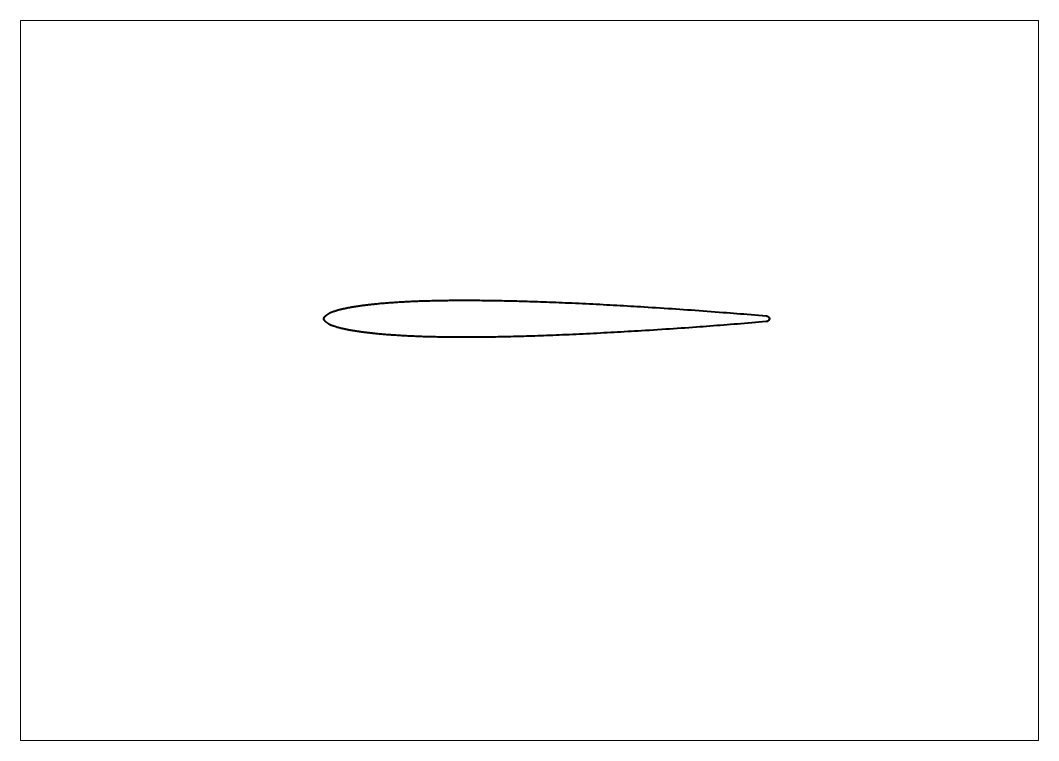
# Paper-space layout 'Sheet' of a CAD drawing. Header units: millimetres. Extents: x 0 to 297, y 0 to 210.
# The model-space entities are those that its viewports show. They can reach past a viewport. Long polylines and large blocks are cut down to what shows.
import ezdxf

# ---------------------------------------------------------------- set-up
doc = ezdxf.new("R2010")
doc.units = ezdxf.units.MM
doc.layers.add('Geometries', color=7, linetype='Continuous')

msp = doc.modelspace()

# ---------------------------------------------------------------- linework, layer by layer
at = {"layer": 'Geometries', "linetype": 'Continuous', "lineweight": 40, "flags": 128}
for points in [[(88.5, 123), (88.5, 123.02), (88.5, 123.04), (88.5, 123.07), (88.51, 123.09), (88.51, 123.11), (88.52, 123.13), (88.52, 123.15), (88.53, 123.17), (88.54, 123.19), (88.54, 123.22), (88.55, 123.24), (88.57, 123.27), (88.58, 123.29), (88.59, 123.31), (88.6, 123.34), (88.62, 123.36), (88.63, 123.39), (88.65, 123.42), (88.67, 123.44), (88.69, 123.47), (88.71, 123.5), (88.74, 123.54), (88.77, 123.57), (88.8, 123.6), (88.83, 123.64), (88.86, 123.67), (88.89, 123.71), (88.92, 123.74), (88.96, 123.77), (89, 123.81), (89.04, 123.85), (89.08, 123.89), (89.12, 123.92), (89.17, 123.97), (89.23, 124.02), (89.28, 124.06), (89.34, 124.11), (89.39, 124.15), (89.45, 124.2), (89.51, 124.24), (89.57, 124.28), (89.64, 124.33), (89.7, 124.37), (89.77, 124.42), (89.83, 124.46), (89.89, 124.5), (89.95, 124.54), (90.01, 124.58), (90.08, 124.61), (90.14, 124.65), (90.2, 124.68), (90.26, 124.72), (90.32, 124.75), (90.38, 124.78), (90.44, 124.81), (90.5, 124.84), (90.55, 124.86), (90.61, 124.89), (90.67, 124.91), (90.73, 124.94), (90.78, 124.96), (90.84, 124.98), (90.91, 125.01), (90.98, 125.03), (91.04, 125.06), (91.11, 125.08), (91.18, 125.1), (91.25, 125.13), (91.32, 125.15), (91.44, 125.19), (91.57, 125.22), (91.69, 125.26), (91.83, 125.31), (91.97, 125.35), (92.1, 125.39), (92.24, 125.43), (92.38, 125.48), (92.47, 125.5), (92.56, 125.53), (92.65, 125.56), (92.74, 125.58), (92.83, 125.61), (92.92, 125.63), (93.02, 125.66), (93.13, 125.69), (93.24, 125.72), (93.35, 125.74), (93.46, 125.77), (93.6, 125.8), (93.75, 125.84), (93.89, 125.87), (94.09, 125.91), (94.28, 125.96), (94.48, 126), (94.67, 126.04), (94.87, 126.09), (95.06, 126.13), (95.26, 126.17), (95.45, 126.2), (95.64, 126.24), (95.84, 126.28), (96.04, 126.32), (96.25, 126.36), (96.45, 126.39), (96.65, 126.43), (96.85, 126.46), (97.05, 126.5), (97.27, 126.53), (97.49, 126.57), (97.72, 126.61), (97.94, 126.64), (98.16, 126.67), (98.44, 126.72), (98.73, 126.76), (99.01, 126.8), (99.3, 126.84), (99.58, 126.88), (99.86, 126.92), (100.15, 126.96), (100.43, 126.99), (100.72, 127.03), (101, 127.06), (101.29, 127.1), (101.57, 127.13), (101.85, 127.16), (102.14, 127.2), (102.45, 127.23), (102.77, 127.26), (103.08, 127.3), (103.39, 127.33), (103.71, 127.36), (104.06, 127.4), (104.42, 127.43), (104.78, 127.46), (105.13, 127.5), (105.49, 127.53), (105.84, 127.56), (106.2, 127.59), (106.56, 127.62), (106.93, 127.65), (107.3, 127.68), (107.68, 127.71), (108.05, 127.73), (108.42, 127.76), (108.8, 127.79), (109.25, 127.82), (109.7, 127.85), (110.14, 127.87), (110.59, 127.9), (111.04, 127.93), (111.48, 127.95), (111.92, 127.98), (112.36, 128), (112.8, 128.02), (113.25, 128.04), (113.7, 128.07), (114.15, 128.09), (114.6, 128.11), (115.05, 128.12), (115.49, 128.14), (115.93, 128.16), (116.37, 128.18), (116.81, 128.19), (117.34, 128.21), (117.87, 128.23), (118.39, 128.24), (118.92, 128.26), (119.44, 128.27), (119.97, 128.28), (120.5, 128.3), (121.03, 128.31), (121.57, 128.32), (122.1, 128.33), (122.64, 128.34), (123.17, 128.35), (123.67, 128.36), (124.18, 128.36), (124.68, 128.37), (125.18, 128.38), (125.69, 128.38), (126.33, 128.39), (126.97, 128.39), (127.61, 128.39), (128.26, 128.4), (128.9, 128.4), (129.54, 128.4), (130.18, 128.4), (130.82, 128.4), (131.47, 128.4), (132.11, 128.39), (132.75, 128.39), (133.39, 128.38), (134.03, 128.38), (134.68, 128.37), (135.38, 128.36), (136.09, 128.36), (136.8, 128.35), (137.5, 128.34), (138.21, 128.33), (138.96, 128.31), (139.71, 128.3), (140.46, 128.28), (141.2, 128.27), (141.95, 128.25), (142.7, 128.24), (143.41, 128.22), (144.12, 128.2), (144.82, 128.18), (145.53, 128.16), (146.23, 128.15), (147.02, 128.12), (147.81, 128.1), (148.6, 128.07), (149.39, 128.05), (150.17, 128.02), (150.96, 128), (151.75, 127.97), (152.54, 127.94), (153.45, 127.91), (154.37, 127.88), (155.28, 127.84), (156.2, 127.8), (157.11, 127.77), (158.03, 127.73), (158.94, 127.69), (159.95, 127.65), (160.95, 127.6), (161.96, 127.56), (162.96, 127.51), (163.97, 127.46), (164.97, 127.42), (165.98, 127.37), (166.99, 127.32), (167.99, 127.27), (169, 127.21), (169.99, 127.16), (170.97, 127.11), (171.96, 127.06), (172.95, 127), (173.95, 126.95), (174.96, 126.89), (175.96, 126.83), (176.97, 126.77), (177.97, 126.72), (178.96, 126.66), (179.95, 126.6), (180.94, 126.54), (181.92, 126.48), (183.1, 126.4), (184.27, 126.33), (185.45, 126.26), (186.62, 126.18), (187.8, 126.1), (188.97, 126.03), (190.09, 125.95), (191.21, 125.87), (192.34, 125.8), (193.46, 125.72), (194.58, 125.64), (195.7, 125.56), (196.82, 125.48), (197.94, 125.4), (199.11, 125.32), (200.29, 125.23), (201.46, 125.14), (202.64, 125.05), (203.81, 124.96), (204.98, 124.87), (205.99, 124.79), (207, 124.71), (208, 124.63), (209.01, 124.55), (210.01, 124.47), (211.02, 124.39), (212.03, 124.3), (213.13, 124.21), (214.24, 124.12), (215.34, 124.02), (216.45, 123.93), (217.56, 123.83)], [(217.56, 122.17), (216.49, 122.07), (215.43, 121.98), (214.37, 121.89), (213.3, 121.8), (212.24, 121.71), (211.17, 121.62), (210.17, 121.54), (209.17, 121.46), (208.16, 121.38), (207.16, 121.3), (206.15, 121.22), (205.15, 121.14), (204.15, 121.06), (203.14, 120.99), (202.14, 120.91), (201.13, 120.83), (200.15, 120.76), (199.16, 120.69), (198.18, 120.62), (197.19, 120.54), (196.07, 120.46), (194.95, 120.38), (193.83, 120.3), (192.71, 120.23), (191.58, 120.15), (190.46, 120.07), (189.34, 120), (188.22, 119.92), (187.05, 119.85), (185.87, 119.77), (184.7, 119.7), (183.52, 119.62), (182.35, 119.55), (181.17, 119.48), (180.17, 119.41), (179.16, 119.35), (178.16, 119.29), (177.15, 119.24), (176.15, 119.18), (175.16, 119.12), (174.17, 119.07), (173.18, 119.01), (172.2, 118.96), (171.19, 118.9), (170.18, 118.85), (169.17, 118.8), (168.16, 118.74), (167.16, 118.69), (166.15, 118.64), (165.14, 118.59), (164.13, 118.54), (163.13, 118.5), (162.12, 118.45), (161.11, 118.4), (160.1, 118.36), (159.09, 118.32), (158.08, 118.27), (157.16, 118.23), (156.24, 118.2), (155.31, 118.16), (154.39, 118.13), (153.46, 118.09), (152.54, 118.06), (151.72, 118.03), (150.9, 118), (150.09, 117.97), (149.27, 117.94), (148.45, 117.92), (147.64, 117.89), (146.82, 117.87), (146.07, 117.85), (145.32, 117.83), (144.57, 117.81), (143.82, 117.79), (143.08, 117.77), (142.33, 117.75), (141.58, 117.74), (140.83, 117.72), (140.08, 117.71), (139.33, 117.69), (138.58, 117.68), (137.83, 117.67), (137.13, 117.66), (136.42, 117.65), (135.71, 117.64), (135.01, 117.63), (134.3, 117.62), (133.66, 117.62), (133.02, 117.61), (132.37, 117.61), (131.73, 117.61), (131.09, 117.6), (130.45, 117.6), (129.81, 117.6), (129.22, 117.6), (128.63, 117.6), (128.04, 117.6), (127.45, 117.61), (126.86, 117.61), (126.27, 117.61), (125.69, 117.62), (125.1, 117.62), (124.51, 117.63), (123.92, 117.64), (123.33, 117.65), (122.74, 117.66), (122.19, 117.67), (121.63, 117.68), (121.08, 117.69), (120.52, 117.7), (119.97, 117.71), (119.49, 117.73), (119.01, 117.74), (118.54, 117.75), (118.06, 117.77), (117.58, 117.78), (117.11, 117.8), (116.66, 117.81), (116.21, 117.83), (115.76, 117.85), (115.31, 117.86), (114.86, 117.88), (114.41, 117.9), (113.96, 117.92), (113.51, 117.94), (113.07, 117.96), (112.62, 117.99), (112.18, 118.01), (111.74, 118.03), (111.29, 118.06), (110.85, 118.08), (110.4, 118.11), (109.96, 118.14), (109.51, 118.17), (109.06, 118.2), (108.61, 118.23), (108.26, 118.25), (107.91, 118.28), (107.55, 118.3), (107.2, 118.33), (106.85, 118.36), (106.5, 118.39), (106.15, 118.42), (105.79, 118.44), (105.44, 118.48), (105.09, 118.51), (104.74, 118.54), (104.4, 118.57), (104.05, 118.6), (103.71, 118.64), (103.42, 118.67), (103.14, 118.7), (102.85, 118.72), (102.57, 118.76), (102.29, 118.79), (102.01, 118.82), (101.73, 118.85), (101.45, 118.88), (101.17, 118.92), (100.89, 118.95), (100.6, 118.99), (100.32, 119.02), (100.03, 119.06), (99.75, 119.1), (99.46, 119.14), (99.18, 119.18), (98.93, 119.21), (98.68, 119.25), (98.44, 119.28), (98.19, 119.32), (97.94, 119.36), (97.69, 119.4), (97.44, 119.44), (97.2, 119.48), (97, 119.51), (96.81, 119.54), (96.61, 119.58), (96.42, 119.61), (96.22, 119.65), (96.03, 119.68), (95.84, 119.72), (95.64, 119.76), (95.46, 119.79), (95.29, 119.83), (95.11, 119.86), (94.93, 119.9), (94.75, 119.94), (94.57, 119.98), (94.39, 120.02), (94.23, 120.05), (94.07, 120.09), (93.9, 120.13), (93.74, 120.17), (93.58, 120.2), (93.42, 120.24), (93.31, 120.27), (93.2, 120.3), (93.09, 120.32), (92.98, 120.35), (92.87, 120.38), (92.76, 120.41), (92.66, 120.44), (92.55, 120.47), (92.45, 120.5), (92.32, 120.54), (92.2, 120.58), (92.07, 120.62), (91.95, 120.66), (91.82, 120.7), (91.69, 120.74), (91.59, 120.77), (91.49, 120.8), (91.39, 120.83), (91.29, 120.86), (91.19, 120.9), (91.09, 120.93), (91.02, 120.95), (90.95, 120.98), (90.88, 121), (90.82, 121.03), (90.75, 121.05), (90.68, 121.08), (90.62, 121.11), (90.56, 121.13), (90.51, 121.15), (90.46, 121.17), (90.41, 121.2), (90.36, 121.22), (90.31, 121.25), (90.26, 121.27), (90.21, 121.3), (90.17, 121.32), (90.12, 121.35), (90.07, 121.38), (90.02, 121.41), (89.97, 121.44), (89.93, 121.47), (89.88, 121.51), (89.83, 121.54), (89.76, 121.59), (89.69, 121.64), (89.61, 121.69), (89.54, 121.74), (89.48, 121.78), (89.43, 121.83), (89.37, 121.87), (89.32, 121.91), (89.27, 121.95), (89.23, 121.98), (89.19, 122.02), (89.14, 122.06), (89.1, 122.09), (89.06, 122.13), (89.02, 122.17), (88.98, 122.2), (88.94, 122.24), (88.91, 122.27), (88.88, 122.3), (88.86, 122.33), (88.83, 122.36), (88.8, 122.39), (88.78, 122.42), (88.75, 122.45), (88.73, 122.47), (88.71, 122.5), (88.69, 122.53), (88.67, 122.55), (88.66, 122.58), (88.64, 122.6), (88.62, 122.63), (88.61, 122.65), (88.6, 122.67), (88.58, 122.7), (88.57, 122.72), (88.56, 122.74), (88.55, 122.76), (88.54, 122.79), (88.53, 122.81), (88.53, 122.83), (88.52, 122.85), (88.51, 122.88), (88.51, 122.9), (88.51, 122.92), (88.5, 122.94), (88.5, 122.96), (88.5, 122.98), (88.5, 123)], [(217.56, 123.83), (217.58, 123.83), (217.61, 123.83), (217.64, 123.82), (217.67, 123.82), (217.7, 123.81), (217.73, 123.8), (217.76, 123.79), (217.79, 123.78), (217.82, 123.77), (217.85, 123.76), (217.87, 123.75), (217.9, 123.74), (217.93, 123.73), (217.96, 123.71), (217.99, 123.7), (218.01, 123.68), (218.04, 123.66), (218.07, 123.65), (218.09, 123.63), (218.12, 123.61), (218.14, 123.59), (218.16, 123.57), (218.18, 123.55), (218.21, 123.53), (218.23, 123.51), (218.25, 123.49), (218.27, 123.47), (218.29, 123.44), (218.31, 123.42), (218.33, 123.4), (218.34, 123.37), (218.36, 123.35), (218.38, 123.32), (218.39, 123.3), (218.41, 123.27), (218.42, 123.25), (218.43, 123.22), (218.44, 123.19), (218.45, 123.17), (218.46, 123.14), (218.47, 123.11), (218.48, 123.08), (218.49, 123.06), (218.49, 123.03), (218.5, 123)], [(218.5, 123), (218.5, 122.97), (218.49, 122.95), (218.48, 122.92), (218.48, 122.9), (218.47, 122.87), (218.46, 122.85), (218.45, 122.82), (218.44, 122.8), (218.43, 122.78), (218.42, 122.75), (218.4, 122.72), (218.39, 122.69), (218.37, 122.67), (218.35, 122.64), (218.34, 122.62), (218.32, 122.59), (218.3, 122.57), (218.28, 122.54), (218.26, 122.52), (218.24, 122.5), (218.22, 122.48), (218.2, 122.46), (218.17, 122.44), (218.15, 122.42), (218.13, 122.4), (218.11, 122.38), (218.08, 122.36), (218.05, 122.34), (218.03, 122.33), (218, 122.31), (217.97, 122.3), (217.95, 122.28), (217.92, 122.27), (217.89, 122.26), (217.87, 122.24), (217.84, 122.23), (217.81, 122.22), (217.78, 122.21), (217.76, 122.2), (217.73, 122.2), (217.7, 122.19), (217.67, 122.18), (217.64, 122.18), (217.61, 122.17), (217.59, 122.17), (217.56, 122.17)]]:
    msp.add_lwpolyline(points, dxfattribs=at)

psp = doc.layouts.new('Sheet')

# ---------------------------------------------------------------- viewports
at = {"layer": '0'}
psp.add_viewport(center=(148.5, 105), size=(297, 210), view_center_point=(148.5, 105), view_height=210, dxfattribs=at)

doc.saveas('drawing.dxf')
